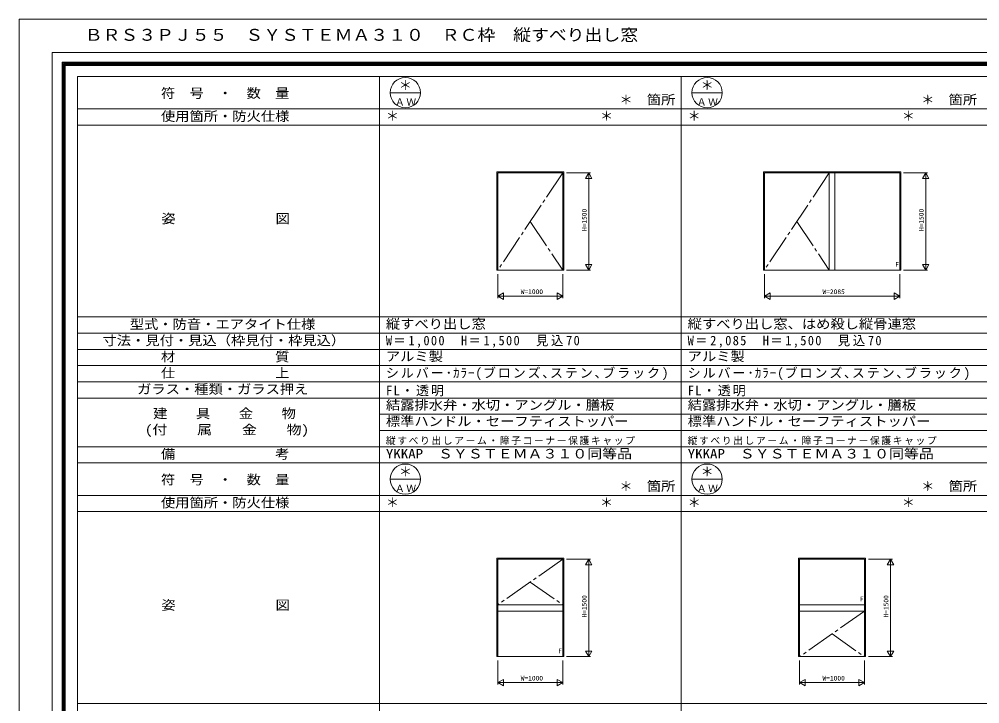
# Model space of a CAD drawing. Units: millimetres, scale not verified. Extents: x -14850 to 14850, y -10500 to 10500.
# Drawn here: x -14850 to -49, y -48 to 10500 of the extents above; entities that cross this region are included whole.
import ezdxf
from ezdxf.enums import TextEntityAlignment as Align

# ---------------------------------------------------------------- set-up
doc = ezdxf.new("R2010")
doc.units = ezdxf.units.MM
doc.header["$LTSCALE"] = 50
doc.linetypes.add('CHAIN2', pattern=[12, 9, -1, 1, -1])
doc.layers.add('0-0_0', color=7, linetype='Continuous')
for name, color, linetype, lineweight in [('0-1_USER1', 7, 'Continuous', 9), ('0-2_YKK_ZWAK', 4, 'Continuous', 9), ('0-4_YKK_12', 2, 'Continuous', 9)]:
    doc.layers.add(name, color=color, linetype=linetype, lineweight=lineweight)
doc.styles.add('ＭＳ ゴシック', font='')
doc.styles.get('ＭＳ ゴシック').set_extended_font_data('MS Gothic')

msp = doc.modelspace()

# ---------------------------------------------------------------- linework, layer by layer
at = {"layer": '0-1_USER1'}
for p, q in [((-14850, 10500), (14850, 10500)), ((-14850, -10500), (-14850, 10500)), ((-14340.23, 9987.41), (14340.79, 9987.41)), ((-14340.23, -9999.25), (-14340.23, 9987.41)), ((-14190.23, 9837.97), (14190.23, 9837.97)), ((-14190.23, -9849.81), (-14190.23, 9837.97)), ((-14177.82, 9825.57), (14177.82, 9825.57)), ((-14177.82, -9837.41), (-14177.82, 9825.57)), ((-14164.85, 9812.59), (14165.42, 9812.59)), ((-14164.85, -9825), (-14164.85, 9812.59)), ((-14152.44, 9799.62), (14152.45, 9799.62)), ((-14152.44, -9812.03), (-14152.44, 9799.62)), ((-14140.04, 9787.22), (14140.04, 9787.22)), ((-14140.04, -9799.06), (-14140.04, 9787.22)), ((-13949.96, 9617.94), (13950.04, 9617.94)), ((-13949.96, -8247.06), (-13949.96, 9617.94)), ((-9299.96, -8247.06), (-9299.96, 9617.94)), ((-4649.96, -8247.06), (-4649.96, 9617.94)), ((-9133.29, 9367.94), (-8666.63, 9367.94)), ((-4483.29, 9367.94), (-4016.63, 9367.94)), ((-13949.96, 9117.94), (13950.04, 9117.94)), ((-13949.96, 8867.94), (13950.04, 8867.94)), ((-13949.96, 5912.94), (13950.04, 5912.94)), ((-13949.96, 5662.94), (13950.04, 5662.94)), ((-13949.96, 5412.94), (13950.04, 5412.94)), ((-13949.96, 5162.94), (13950.04, 5162.94)), ((-13949.96, 4912.94), (13950.04, 4912.94)), ((-13949.96, 4662.94), (13950.04, 4662.94)), ((-9299.96, 4412.94), (13950.04, 4412.94)), ((-9299.96, 4162.94), (13950.04, 4162.94)), ((-13949.96, 3912.94), (13950.04, 3912.94)), ((-13949.96, 3662.94), (13950.04, 3662.94)), ((-9133.29, 3412.94), (-8666.63, 3412.94)), ((-4483.29, 3412.94), (-4016.63, 3412.94)), ((-13949.96, 3162.94), (13950.04, 3162.94)), ((-13949.96, 2912.94), (13950.04, 2912.94)), ((-13949.96, -42.06), (13950.04, -42.06))]:
    msp.add_line(p, q, dxfattribs=at)
for centre in [(-8899.96, 9367.94), (-4249.96, 9367.94), (-8899.96, 3412.94), (-4249.96, 3412.94)]:
    msp.add_circle(centre, 233.33, dxfattribs=at)
at = {"layer": '0-2_YKK_ZWAK'}
for p, q in [((-6459.96, 8147.94), (-7489.96, 8147.94)), ((-7489.96, 8147.94), (-7489.96, 6632.94)), ((-6459.96, 6632.94), (-6459.96, 8147.94)), ((-1267.46, 8147.94), (-3382.46, 8147.94)), ((-3382.46, 8147.94), (-3382.46, 6632.94)), ((-1267.46, 6632.94), (-1267.46, 8147.94)), ((-6474.96, 8132.94), (-7474.96, 8132.94)), ((-7474.96, 8132.94), (-7474.96, 6632.94)), ((-6474.96, 6632.94), (-6474.96, 8132.94)), ((-3367.46, 8132.94), (-3367.46, 6632.94)), ((-2367.46, 8132.94), (-3367.46, 8132.94)), ((-2282.46, 8132.94), (-2367.46, 8132.94)), ((-2282.46, 8132.94), (-2282.46, 6632.94)), ((-2282.46, 8132.94), (-2282.46, 6632.94)), ((-2282.46, 6632.94), (-2282.46, 8132.94)), ((-1282.46, 8132.94), (-2282.46, 8132.94)), ((-1282.46, 8132.94), (-2282.46, 8132.94)), ((-1282.46, 6632.94), (-1282.46, 8132.94)), ((-1282.46, 6632.94), (-1282.46, 8132.94)), ((-7489.96, 6632.94), (-6459.96, 6632.94)), ((-7474.96, 6632.94), (-6474.96, 6632.94)), ((-3382.46, 6632.94), (-1267.46, 6632.94)), ((-3367.46, 6632.94), (-2367.46, 6632.94)), ((-2282.46, 6632.94), (-1282.46, 6632.94)), ((-2282.46, 6632.94), (-1282.46, 6632.94)), ((-6459.96, 2192.94), (-7489.96, 2192.94)), ((-7489.96, 2192.94), (-7489.96, 677.94)), ((-6474.96, 2177.94), (-7474.96, 2177.94)), ((-7474.96, 2177.94), (-7474.96, 1477.94)), ((-6474.96, 1477.94), (-6474.96, 2177.94)), ((-6459.96, 677.94), (-6459.96, 2192.94)), ((-1809.96, 2192.94), (-2839.96, 2192.94)), ((-2839.96, 2192.94), (-2839.96, 677.94)), ((-1824.96, 2177.94), (-2824.96, 2177.94)), ((-1824.96, 2177.94), (-2824.96, 2177.94)), ((-2824.96, 2177.94), (-2824.96, 1477.94)), ((-2824.96, 2177.94), (-2824.96, 1477.94)), ((-1824.96, 1477.94), (-1824.96, 2177.94)), ((-1824.96, 1477.94), (-1824.96, 2177.94)), ((-1809.96, 677.94), (-1809.96, 2192.94)), ((-7474.96, 1477.94), (-7474.96, 1377.94)), ((-6474.96, 1377.94), (-7474.96, 1377.94)), ((-7474.96, 1377.94), (-7474.96, 677.94)), ((-7474.96, 1377.94), (-7474.96, 677.94)), ((-6474.96, 1377.94), (-6474.96, 1477.94)), ((-6474.96, 677.94), (-6474.96, 1377.94)), ((-6474.96, 677.94), (-6474.96, 1377.94)), ((-2824.96, 1477.94), (-1824.96, 1477.94)), ((-2824.96, 1477.94), (-2824.96, 1377.94)), ((-2824.96, 1377.94), (-2824.96, 677.94)), ((-1824.96, 1377.94), (-1824.96, 1477.94)), ((-1824.96, 677.94), (-1824.96, 1377.94)), ((-7489.96, 677.94), (-6459.96, 677.94)), ((-7474.96, 677.94), (-6474.96, 677.94)), ((-7474.96, 677.94), (-6474.96, 677.94)), ((-2839.96, 677.94), (-1809.96, 677.94)), ((-2824.96, 677.94), (-1824.96, 677.94))]:
    msp.add_line(p, q, dxfattribs=at)
at = {"layer": '0-2_YKK_ZWAK', "linetype": 'CHAIN2'}
for p, q in [((-6474.96, 8132.94), (-7474.96, 6632.94)), ((-2367.46, 8132.94), (-3367.46, 6632.94)), ((-6974.96, 7382.94), (-6474.96, 6632.94)), ((-2867.46, 7382.94), (-2367.46, 6632.94)), ((-6474.96, 2177.94), (-7474.96, 1477.94)), ((-6974.96, 1827.94), (-6474.96, 1477.94)), ((-1824.96, 1377.94), (-2824.96, 677.94)), ((-2324.96, 1027.94), (-1824.96, 677.94))]:
    msp.add_line(p, q, dxfattribs=at)
at = {"layer": '0-2_YKK_ZWAK'}
for points in [[(-2367.46, 8132.94), (-2367.46, 6632.94), (-2367.46, 8132.94)], [(-6474.96, 1477.94), (-7474.96, 1477.94), (-6474.96, 1477.94)], [(-6474.96, 1377.94), (-7474.96, 1377.94), (-6474.96, 1377.94)], [(-1824.96, 1477.94), (-2824.96, 1477.94), (-1824.96, 1477.94)], [(-1824.96, 1377.94), (-2824.96, 1377.94), (-1824.96, 1377.94)]]:
    msp.add_lwpolyline(points, dxfattribs=at)
at = {"layer": '0-4_YKK_12'}
for p, q in [((-6414.96, 8132.94), (-6044.96, 8132.94)), ((-6074.96, 8132.94), (-6074.96, 8032.94)), ((-6024.96, 8046.33), (-6074.96, 8132.94)), ((-6074.96, 6633.94), (-6074.96, 8131.94)), ((-1222.46, 8132.94), (-852.46, 8132.94)), ((-882.46, 8132.94), (-932.46, 8046.33)), ((-932.46, 8046.33), (-832.46, 8046.33)), ((-832.46, 8046.33), (-882.46, 8132.94)), ((-882.46, 8132.94), (-882.46, 8032.94)), ((-882.46, 6633.94), (-882.46, 8131.94)), ((-6074.96, 6632.94), (-6074.96, 6732.94)), ((-832.46, 6719.54), (-932.46, 6719.54)), ((-882.46, 6632.94), (-832.46, 6719.54)), ((-7474.96, 6572.94), (-7474.96, 6202.94)), ((-6474.96, 6572.94), (-6474.96, 6202.94)), ((-6414.96, 6632.94), (-6044.96, 6632.94)), ((-3367.46, 6572.94), (-3367.46, 6202.94)), ((-1282.46, 6572.94), (-1282.46, 6202.94)), ((-1222.46, 6632.94), (-852.46, 6632.94)), ((-7388.36, 6282.94), (-7474.96, 6232.94)), ((-7474.96, 6232.94), (-7374.96, 6232.94)), ((-7474.96, 6232.94), (-7388.36, 6182.94)), ((-7473.96, 6232.94), (-6475.96, 6232.94)), ((-7388.36, 6182.94), (-7388.36, 6282.94)), ((-6474.96, 6232.94), (-6574.96, 6232.94)), ((-3280.86, 6282.94), (-3367.46, 6232.94)), ((-3367.46, 6232.94), (-3280.86, 6182.94)), ((-3367.46, 6232.94), (-3267.46, 6232.94)), ((-3366.46, 6232.94), (-1283.46, 6232.94)), ((-3280.86, 6182.94), (-3280.86, 6282.94)), ((-1369.06, 6282.94), (-1369.06, 6182.94)), ((-1282.46, 6232.94), (-1369.06, 6282.94)), ((-6414.96, 2177.94), (-6044.96, 2177.94)), ((-6074.96, 2177.94), (-6074.96, 2077.94)), ((-6024.96, 2091.33), (-6074.96, 2177.94)), ((-6074.96, 678.94), (-6074.96, 2176.94)), ((-1764.96, 2177.94), (-1394.96, 2177.94)), ((-1424.96, 2177.94), (-1424.96, 2077.94)), ((-1374.96, 2091.33), (-1424.96, 2177.94)), ((-1424.96, 678.94), (-1424.96, 2176.94)), ((-6074.96, 677.94), (-6074.96, 777.94)), ((-1474.96, 764.54), (-1424.96, 677.94)), ((-1374.96, 764.54), (-1474.96, 764.54)), ((-1424.96, 677.94), (-1424.96, 777.94)), ((-1424.96, 677.94), (-1374.96, 764.54)), ((-7474.96, 617.94), (-7474.96, 247.94)), ((-6474.96, 617.94), (-6474.96, 247.94)), ((-6414.96, 677.94), (-6044.96, 677.94)), ((-2824.96, 617.94), (-2824.96, 247.94)), ((-1824.96, 617.94), (-1824.96, 247.94)), ((-1764.96, 677.94), (-1394.96, 677.94)), ((-6474.96, 277.94), (-6561.56, 327.94)), ((-6561.56, 327.94), (-6561.56, 227.94)), ((-1824.96, 277.94), (-1911.56, 327.94)), ((-7473.96, 277.94), (-6475.96, 277.94)), ((-6474.96, 277.94), (-6574.96, 277.94)), ((-6561.56, 227.94), (-6474.96, 277.94)), ((-2823.96, 277.94), (-1825.96, 277.94)), ((-1824.96, 277.94), (-1924.96, 277.94))]:
    msp.add_line(p, q, dxfattribs=at)
for points in [[(-6074.96, 8132.94), (-6124.96, 8046.33), (-6024.96, 8046.33)], [(-932.46, 6719.54), (-882.46, 6632.94), (-882.46, 6732.94)], [(-1369.06, 6182.94), (-1282.46, 6232.94), (-1382.46, 6232.94)], [(-6074.96, 2177.94), (-6124.96, 2091.33), (-6024.96, 2091.33)], [(-1424.96, 2177.94), (-1474.96, 2091.33), (-1374.96, 2091.33)], [(-7388.36, 327.94), (-7474.96, 277.94), (-7374.96, 277.94)], [(-7474.96, 277.94), (-7388.36, 227.94), (-7388.36, 327.94)], [(-2738.36, 327.94), (-2824.96, 277.94), (-2724.96, 277.94)], [(-2824.96, 277.94), (-2738.36, 227.94), (-2738.36, 327.94)], [(-1911.56, 327.94), (-1911.56, 227.94), (-1824.96, 277.94)]]:
    msp.add_lwpolyline(points, dxfattribs=at)
for points in [[(-6024.96, 6719.54), (-6124.96, 6719.54), (-6074.96, 6632.94)], [(-6561.56, 6182.94), (-6474.96, 6232.94), (-6561.56, 6282.94)], [(-6024.96, 764.54), (-6124.96, 764.54), (-6074.96, 677.94)]]:
    msp.add_lwpolyline(points, close=True, dxfattribs=at)

# ---------------------------------------------------------------- texts
at = {"layer": '0-0_0', "color": 3, "style": 'ＭＳ ゴシック', "width": 1.1}
msp.add_text('ＢＲＳ３ＰＪ５５\u3000ＳＹＳＴＥＭＡ３１０\u3000ＲＣ枠\u3000縦すべり出し窓', height=183.3, dxfattribs=at).set_placement((-13840.22, 10112.41), align=Align.BOTTOM_LEFT)
at = {"layer": '0-0_0', "style": 'ＭＳ ゴシック'}
for p in [(-8999.96, 9367.94), (-4349.96, 9367.94), (-5599.96, 9142.94), (-949.96, 9142.94), (-9199.96, 8892.94), (-5899.96, 8892.94), (-4549.96, 8892.94), (-1249.96, 8892.94), (-8999.96, 3412.94), (-4349.96, 3412.94), (-5599.96, 3187.94), (-949.96, 3187.94), (-9199.96, 2937.94), (-5899.96, 2937.94), (-4549.96, 2937.94), (-1249.96, 2937.94)]:
    msp.add_text('＊', height=146.6, dxfattribs=at).set_placement(p, align=Align.BOTTOM_LEFT)
for s, width, p in [('縦すべり出し窓', 1.1, (-9199.96, 5687.94)), ('縦すべり出し窓、はめ殺し縦骨連窓', 1.1, (-4549.96, 5687.94)), ('アルミ製', 1.1, (-9199.96, 5187.94)), ('アルミ製', 1.1, (-4549.96, 5187.94)), ('結露排水弁・水切・アングル・膳板', 1.1, (-9199.96, 4437.94)), ('結露排水弁・水切・アングル・膳板', 1.1, (-4549.96, 4437.94)), ('標準ハンドル・セーフティストッパー', 1.1, (-9199.96, 4187.94)), ('標準ハンドル・セーフティストッパー', 1.1, (-4549.96, 4187.94)), ('YKKAP\u3000ＳＹＳＴＥＭＡ３１０同等品', 1.15, (-9199.96, 3687.94)), ('YKKAP\u3000ＳＹＳＴＥＭＡ３１０同等品', 1.15, (-4549.96, 3687.94))]:
    msp.add_text(s, height=146.6, dxfattribs=dict(at, width=width)).set_placement(p, align=Align.BOTTOM_LEFT)
at = {"layer": '0-0_0', "attachment_point": 7, "style": 'ＭＳ ゴシック'}
for s, insert, char_height in [('\\T1.22;\\W0.95;W＝1,000\u3000H＝1,500\\~\\~見込70', (-9199.96, 5437.94), 146.6), ('\\T1.22;\\W0.95;W＝2,085\u3000H＝1,500\\~\\~見込70', (-4549.96, 5437.94), 146.6), ('\\T1.15;シルバー･ｶﾗｰ(ブロンズ､ステン､ブラック)', (-9199.96, 4937.94), 146.6), ('\\T1.15;シルバー･ｶﾗｰ(ブロンズ､ステン､ブラック)', (-4549.96, 4937.94), 146.6), ('\\T1.16;FL・透明', (-9199.96, 4687.94), 146.6), ('\\T1.16;FL・透明', (-4549.96, 4687.94), 146.6), ('\\T1.17;縦すべり出しアーム・障子コーナー保護キャップ', (-9199.96, 3937.94), 110), ('\\T1.17;縦すべり出しアーム・障子コーナー保護キャップ', (-4549.96, 3937.94), 110)]:
    msp.add_mtext(s, dxfattribs=dict(at, insert=insert, char_height=char_height))
at = {"layer": '0-1_USER1', "style": 'ＭＳ ゴシック'}
for s, width, p in [('符\u3000号\u3000・\u3000数\u3000量', 1.1, (-12666.33, 9242.94)), ('箇所', 1.1, (-5179.96, 9142.94)), ('箇所', 1.1, (-529.96, 9142.94)), ('使用箇所・防火仕様', 1.1, (-12666.33, 8887.94)), ('姿\u3000\u3000\u3000\u3000\u3000\u3000\u3000図', 1.1, (-12659.66, 7310.44)), ('型式・防音・エアタイト仕様', 1.1, (-13146.33, 5682.94)), ('寸法・見付・見込（枠見付・枠見込）', 1.1, (-13566.33, 5432.94)), ('材\u3000\u3000\u3000\u3000\u3000\u3000\u3000質', 1.1, (-12666.33, 5182.94)), ('仕\u3000\u3000\u3000\u3000\u3000\u3000\u3000上', 1.1, (-12666.33, 4932.94)), ('ガラス・種類・ガラス押え', 1.1, (-13033, 4682.94)), ('建\u3000\u3000具\u3000\u3000金\u3000\u3000物', 1.1, (-12786.33, 4307.94)), ('(付\u3000\u3000属\u3000\u3000金\u3000\u3000物)', 1.15, (-12913, 4057.94)), ('備\u3000\u3000\u3000\u3000\u3000\u3000\u3000考', 1.1, (-12666.33, 3682.94)), ('符\u3000号\u3000・\u3000数\u3000量', 1.1, (-12666.33, 3287.94)), ('箇所', 1.1, (-5179.96, 3187.94)), ('箇所', 1.1, (-529.96, 3187.94)), ('使用箇所・防火仕様', 1.1, (-12666.33, 2932.94)), ('姿\u3000\u3000\u3000\u3000\u3000\u3000\u3000図', 1.1, (-12659.66, 1355.44))]:
    msp.add_text(s, height=146.6, dxfattribs=dict(at, width=width)).set_placement(p, align=Align.BOTTOM_LEFT)
at = {"layer": '0-1_USER1', "char_height": 110, "attachment_point": 7, "style": 'ＭＳ ゴシック'}
for insert in [(-9059.96, 9167.94), (-4409.96, 9167.94), (-9059.96, 3212.94), (-4409.96, 3212.94)]:
    msp.add_mtext('\\T1.17;ＡＷ', dxfattribs=dict(at, insert=insert))
at = {"layer": '0-2_YKK_ZWAK', "style": 'ＭＳ ゴシック'}
for p in [(-1351.32, 6662.94), (-1893.82, 1507.94), (-6543.82, 707.94)]:
    msp.add_text('F', height=73.31, dxfattribs=at).set_placement(p, align=Align.BOTTOM_LEFT)
at = {"layer": '0-4_YKK_12', "color": 4, "style": 'ＭＳ ゴシック'}
for p in [(-6084.96, 7235.51), (-892.46, 7235.51), (-6084.96, 1280.51), (-1434.96, 1280.51)]:
    msp.add_text('H=1500', height=73.31, rotation=90, dxfattribs=at).set_placement(p, align=Align.BOTTOM_LEFT)
for s, p in [('W=1000', (-7122.39, 6242.94)), ('W=2085', (-2472.39, 6242.94)), ('W=1000', (-7122.39, 287.94)), ('W=1000', (-2472.39, 287.94))]:
    msp.add_text(s, height=73.31, dxfattribs=at).set_placement(p, align=Align.BOTTOM_LEFT)

doc.saveas('drawing.dxf')
